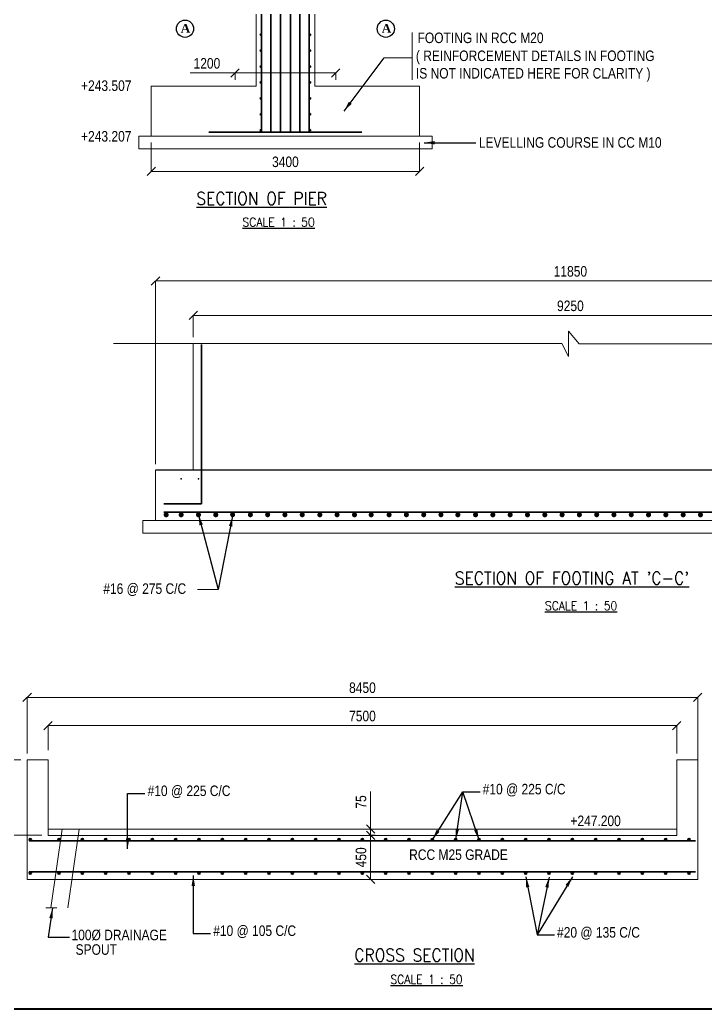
# Model space of a CAD drawing. Header units: millimetres. Extents: x 909709 to 971015, y -310804 to -265208.
# Drawn here: x 923582 to 939961, y -310804 to -287199 of the extents above; entities that cross this region are included whole.
import ezdxf
from ezdxf.enums import TextEntityAlignment as Align

# ---------------------------------------------------------------- set-up
doc = ezdxf.new("R2010")
doc.units = ezdxf.units.MM
doc.header["$LTSCALE"] = 300
doc.header["$MEASUREMENT"] = 0
for name, color, linetype, lineweight in [('DWG TEXT', 3, 'Continuous', 25), ('elevations', 7, 'Continuous', 25), ('MAIN', 7, 'Continuous', 25)]:
    doc.layers.add(name, color=color, linetype=linetype, lineweight=lineweight)
doc.layers.add('steel', color=7, linetype='Continuous')
doc.styles.add('ARIAL NARROW', font='ARIALN.TTF', dxfattribs={"height": 250})
doc.styles.add('arn', font='ARIALN.TTF')
doc.styles.add('ROMANT', font='romant')
doc.styles.get("Standard").update_dxf_attribs({"font": 'ARIALN.TTF', "height": 200})
doc.dimstyles.new('REIN FORCE 2', dxfattribs={"dimtxt": 250, "dimasz": 200, "dimexe": 1.25, "dimexo": 150, "dimgap": 100, "dimtad": 1, "dimdec": 1, "dimlfac": 0.5, "dimdsep": 46, "dimtxsty": 'ARIAL NARROW', "dimblk": 'OBLIQUE', "dimcen": 2.5, "dimdle": 1.25, "dimadec": 0, "dimazin": 0, "dimtfac": 1, "dimtdec": 1, "dimtmove": 0, "dimatfit": 3, "dimfxl": 1, "dimlwd": 15, "dimlwe": 13, "dimarcsym": 0})
doc.dimstyles.new('STANDARD$7', dxfattribs={"dimtxt": 2, "dimasz": 2, "dimexe": 1.25, "dimexo": 0.625, "dimtad": 1, "dimdec": 0, "dimlfac": 0.5, "dimdsep": 46, "dimtxsty": 'ARIAL NARROW', "dimcen": 2.5, "dimdle": 0.1, "dimse1": 1, "dimse2": 1, "dimadec": 0, "dimazin": 0, "dimtfac": 1, "dimtdec": 0, "dimtmove": 0, "dimatfit": 3, "dimfxl": 1, "dimtolj": 1, "dimtzin": 0, "dimarcsym": 0})

# ---------------------------------------------------------------- blocks, each defined once
blk = doc.blocks.new('_Oblique')
at = {"color": 0, "linetype": 'ByBlock', "lineweight": -2}
blk.add_line((-0.5, -0.5), (0.5, 0.5), dxfattribs=at)
blk = doc.blocks.new('*D48')
at = {"layer": 'Defpoints', "color": 0, "linetype": 'ByBlock', "transparency": 16777216}
for p in [(926720, -289980), (933120, -289980), (933120, -290817)]:
    blk.add_point(p, dxfattribs=at)
at = {"layer": 'MAIN', "color": 0, "linetype": 'ByBlock', "lineweight": 13, "transparency": 16777216}
for p, q in [((926720, -290130), (926720, -290818)), ((933120, -290130), (933120, -290818))]:
    blk.add_line(p, q, dxfattribs=at)
at = {"layer": 'MAIN', "color": 0, "linetype": 'Continuous', "lineweight": 15, "transparency": 16777216}
blk.add_line((926719, -290817), (933121, -290817), dxfattribs=at)
at = {"layer": 'MAIN', "color": 0, "linetype": 'ByBlock', "lineweight": 15, "transparency": 16777216, "xscale": 200, "yscale": 200, "zscale": 200, "rotation": 180}
blk.add_blockref('_Oblique', (926720, -290817), dxfattribs=at)
at = {"layer": 'MAIN', "color": 0, "linetype": 'ByBlock', "lineweight": 15, "transparency": 16777216, "xscale": 200, "yscale": 200, "zscale": 200}
blk.add_blockref('_Oblique', (933120, -290817), dxfattribs=at)
at = {"layer": 'MAIN', "color": 0, "linetype": 'ByBlock', "transparency": 16777216, "insert": (929920, -290589), "char_height": 250, "attachment_point": 5, "style": 'ARIAL NARROW'}
blk.add_mtext('3400', dxfattribs=at)
blk = doc.blocks.new('*D39')
at = {"layer": 'Defpoints', "color": 0, "linetype": 'ByBlock', "transparency": 16777216}
for p in [(928720, -288467), (928720, -288780), (931120, -288780)]:
    blk.add_point(p, dxfattribs=at)
at = {"layer": 'MAIN', "color": 0, "linetype": 'Continuous', "lineweight": 15, "transparency": 16777216}
for p, q in [((928720, -288467), (927651, -288467)), ((931121, -288467), (928720, -288467))]:
    blk.add_line(p, q, dxfattribs=at)
at = {"layer": 'MAIN', "color": 0, "linetype": 'ByBlock', "lineweight": 13, "transparency": 16777216}
for p, q in [((928720, -288630), (928720, -288466)), ((931120, -288630), (931120, -288466))]:
    blk.add_line(p, q, dxfattribs=at)
at = {"layer": 'MAIN', "color": 0, "linetype": 'ByBlock', "lineweight": 15, "transparency": 16777216, "xscale": 200, "yscale": 200, "zscale": 200, "rotation": 180}
blk.add_blockref('_Oblique', (928720, -288467), dxfattribs=at)
at = {"layer": 'MAIN', "color": 0, "linetype": 'ByBlock', "lineweight": 15, "transparency": 16777216, "xscale": 200, "yscale": 200, "zscale": 200}
blk.add_blockref('_Oblique', (931120, -288467), dxfattribs=at)
at = {"layer": 'MAIN', "color": 0, "linetype": 'ByBlock', "transparency": 16777216, "insert": (928047, -288240), "char_height": 250, "attachment_point": 5, "style": 'ARIAL NARROW'}
blk.add_mtext('1200', dxfattribs=at)
blk = doc.blocks.new('*D59')
at = {"layer": 'Defpoints', "color": 0, "linetype": 'ByBlock', "transparency": 16777216}
for p in [(923758, -304856), (923333, -306656), (924258, -306656)]:
    blk.add_point(p, dxfattribs=at)
at = {"layer": 'MAIN', "color": 0, "linetype": 'ByBlock', "lineweight": 13, "transparency": 16777216}
for p, q in [((923608, -304856), (923332, -304856)), ((924108, -306656), (923332, -306656))]:
    blk.add_line(p, q, dxfattribs=at)
at = {"layer": 'MAIN', "color": 0, "linetype": 'Continuous', "lineweight": 15, "transparency": 16777216}
blk.add_line((923333, -304855), (923333, -306657), dxfattribs=at)
at = {"layer": 'MAIN', "color": 0, "linetype": 'ByBlock', "lineweight": 15, "transparency": 16777216, "xscale": 200, "yscale": 200, "zscale": 200}
for p, rotation in [((923333, -304856), 90), ((923333, -306656), 270)]:
    blk.add_blockref('_Oblique', p, dxfattribs=dict(at, rotation=rotation))
at = {"layer": 'MAIN', "color": 0, "linetype": 'ByBlock', "transparency": 16777216, "insert": (923106, -305756), "char_height": 250, "attachment_point": 5, "rotation": 90, "style": 'ARIAL NARROW'}
blk.add_mtext('900', dxfattribs=at)
blk = doc.blocks.new('*D44')
at = {"layer": 'Defpoints', "color": 0, "linetype": 'ByBlock', "transparency": 16777216}
for p in [(939258, -304038), (924258, -304775), (939258, -304856)]:
    blk.add_point(p, dxfattribs=at)
at = {"layer": 'MAIN', "color": 0, "linetype": 'Continuous', "lineweight": 15, "transparency": 16777216}
blk.add_line((924256, -304038), (939259, -304038), dxfattribs=at)
at = {"layer": 'MAIN', "color": 0, "linetype": 'ByBlock', "lineweight": 13, "transparency": 16777216}
for p, q in [((924258, -304625), (924258, -304037)), ((939258, -304706), (939258, -304037))]:
    blk.add_line(p, q, dxfattribs=at)
at = {"layer": 'MAIN', "color": 0, "linetype": 'ByBlock', "lineweight": 15, "transparency": 16777216, "xscale": 200, "yscale": 200, "zscale": 200, "rotation": 180}
blk.add_blockref('_Oblique', (924258, -304038), dxfattribs=at)
at = {"layer": 'MAIN', "color": 0, "linetype": 'ByBlock', "lineweight": 15, "transparency": 16777216, "xscale": 200, "yscale": 200, "zscale": 200}
blk.add_blockref('_Oblique', (939258, -304038), dxfattribs=at)
at = {"layer": 'MAIN', "color": 0, "linetype": 'ByBlock', "lineweight": 18, "transparency": 16777216, "insert": (931758, -303811), "char_height": 250, "attachment_point": 5, "style": 'ARIAL NARROW'}
blk.add_mtext('7500', dxfattribs=at)
blk = doc.blocks.new('*D45')
at = {"layer": 'Defpoints', "color": 0, "linetype": 'ByBlock', "transparency": 16777216}
for p in [(931908, -306656), (931758, -307706), (931951, -307706)]:
    blk.add_point(p, dxfattribs=at)
at = {"layer": 'MAIN', "color": 0, "linetype": 'Continuous', "lineweight": 15, "transparency": 16777216}
blk.add_line((931951, -306655), (931951, -307707), dxfattribs=at)
at = {"layer": 'MAIN', "color": 0, "linetype": 'ByBlock', "lineweight": 13, "transparency": 16777216}
for p, q in [((932058, -306656), (931953, -306656)), ((931908, -307706), (931953, -307706))]:
    blk.add_line(p, q, dxfattribs=at)
at = {"layer": 'MAIN', "color": 0, "linetype": 'ByBlock', "lineweight": 15, "transparency": 16777216, "xscale": 200, "yscale": 200, "zscale": 200}
for p, rotation in [((931951, -306656), 90), ((931951, -307706), 270)]:
    blk.add_blockref('_Oblique', p, dxfattribs=dict(at, rotation=rotation))
at = {"layer": 'MAIN', "color": 0, "linetype": 'ByBlock', "transparency": 16777216, "insert": (931724, -307181), "char_height": 250, "attachment_point": 5, "rotation": 90, "style": 'ARIAL NARROW'}
blk.add_mtext('450', dxfattribs=at)
blk = doc.blocks.new('*D60')
at = {"layer": 'Defpoints', "color": 0, "linetype": 'ByBlock', "transparency": 16777216}
for p in [(931758, -306506), (931951, -306506), (931758, -306656)]:
    blk.add_point(p, dxfattribs=at)
at = {"layer": 'MAIN', "color": 0, "linetype": 'Continuous', "lineweight": 15, "transparency": 16777216}
for p, q in [((931951, -306506), (931951, -305613)), ((931951, -306656), (931951, -306506)), ((931951, -306656), (931951, -306856))]:
    blk.add_line(p, q, dxfattribs=at)
at = {"layer": 'MAIN', "color": 0, "linetype": 'ByBlock', "lineweight": 13, "transparency": 16777216}
for p, q in [((931908, -306506), (931953, -306506)), ((931908, -306656), (931953, -306656))]:
    blk.add_line(p, q, dxfattribs=at)
at = {"layer": 'MAIN', "color": 0, "linetype": 'ByBlock', "lineweight": 15, "transparency": 16777216, "xscale": 200, "yscale": 200, "zscale": 200}
for p, rotation in [((931951, -306506), 270), ((931951, -306656), 90)]:
    blk.add_blockref('_Oblique', p, dxfattribs=dict(at, rotation=rotation))
at = {"layer": 'MAIN', "color": 0, "linetype": 'ByBlock', "transparency": 16777216, "insert": (931724, -305860), "char_height": 250, "attachment_point": 5, "rotation": 90, "style": 'ARIAL NARROW'}
blk.add_mtext('75', dxfattribs=at)
blk = doc.blocks.new('*D41')
at = {"layer": 'Defpoints', "color": 0, "linetype": 'ByBlock', "transparency": 16777216}
for p in [(946620, -293431), (926820, -297947), (946620, -297947)]:
    blk.add_point(p, dxfattribs=at)
at = {"layer": 'MAIN', "color": 0, "linetype": 'Continuous', "lineweight": 15, "transparency": 16777216}
blk.add_line((926819, -293431), (946621, -293431), dxfattribs=at)
at = {"layer": 'MAIN', "color": 0, "linetype": 'ByBlock', "lineweight": 13, "transparency": 16777216}
for p, q in [((926820, -297797), (926820, -293430)), ((946620, -297797), (946620, -293430))]:
    blk.add_line(p, q, dxfattribs=at)
at = {"layer": 'MAIN', "color": 0, "linetype": 'ByBlock', "lineweight": 15, "transparency": 16777216, "xscale": 200, "yscale": 200, "zscale": 200, "rotation": 180}
blk.add_blockref('_Oblique', (926820, -293431), dxfattribs=at)
at = {"layer": 'MAIN', "color": 0, "linetype": 'ByBlock', "lineweight": 15, "transparency": 16777216, "xscale": 200, "yscale": 200, "zscale": 200}
blk.add_blockref('_Oblique', (946620, -293431), dxfattribs=at)
at = {"layer": 'MAIN', "color": 0, "linetype": 'ByBlock', "transparency": 16777216, "insert": (936720, -293203), "char_height": 250, "attachment_point": 5, "style": 'ARIAL NARROW'}
blk.add_mtext('11850', dxfattribs=at)
blk = doc.blocks.new('*D52')
at = {"layer": 'Defpoints', "color": 0, "linetype": 'ByBlock', "transparency": 16777216}
for p in [(927720, -294253), (927720, -294922), (945720, -294930)]:
    blk.add_point(p, dxfattribs=at)
at = {"layer": 'MAIN', "color": 0, "linetype": 'Continuous', "lineweight": 15, "transparency": 16777216}
blk.add_line((945721, -294253), (927719, -294253), dxfattribs=at)
at = {"layer": 'MAIN', "color": 0, "linetype": 'ByBlock', "lineweight": 13, "transparency": 16777216}
for p, q in [((927720, -294772), (927720, -294251)), ((945720, -294780), (945720, -294251))]:
    blk.add_line(p, q, dxfattribs=at)
at = {"layer": 'MAIN', "color": 0, "linetype": 'ByBlock', "lineweight": 15, "transparency": 16777216, "xscale": 200, "yscale": 200, "zscale": 200, "rotation": 180}
blk.add_blockref('_Oblique', (927720, -294253), dxfattribs=at)
at = {"layer": 'MAIN', "color": 0, "linetype": 'ByBlock', "lineweight": 15, "transparency": 16777216, "xscale": 200, "yscale": 200, "zscale": 200}
blk.add_blockref('_Oblique', (945720, -294253), dxfattribs=at)
at = {"layer": 'MAIN', "color": 0, "linetype": 'ByBlock', "transparency": 16777216, "insert": (936720, -294025), "char_height": 250, "attachment_point": 5, "style": 'ARIAL NARROW'}
blk.add_mtext('9250', dxfattribs=at)
blk = doc.blocks.new('*D63')
at = {"layer": 'Defpoints', "color": 0, "linetype": 'ByBlock', "transparency": 16777216}
for p in [(923758, -303364), (923758, -304856), (939758, -306344)]:
    blk.add_point(p, dxfattribs=at)
at = {"layer": 'MAIN', "color": 0, "linetype": 'Continuous', "lineweight": 15, "transparency": 16777216}
blk.add_line((939759, -303364), (923756, -303364), dxfattribs=at)
at = {"layer": 'MAIN', "color": 0, "linetype": 'ByBlock', "lineweight": 13, "transparency": 16777216}
for p, q in [((923758, -304706), (923758, -303363)), ((939758, -306194), (939758, -303363))]:
    blk.add_line(p, q, dxfattribs=at)
at = {"layer": 'MAIN', "color": 0, "linetype": 'ByBlock', "lineweight": 15, "transparency": 16777216, "xscale": 200, "yscale": 200, "zscale": 200, "rotation": 180}
blk.add_blockref('_Oblique', (923758, -303364), dxfattribs=at)
at = {"layer": 'MAIN', "color": 0, "linetype": 'ByBlock', "lineweight": 15, "transparency": 16777216, "xscale": 200, "yscale": 200, "zscale": 200}
blk.add_blockref('_Oblique', (939758, -303364), dxfattribs=at)
at = {"layer": 'MAIN', "color": 0, "linetype": 'ByBlock', "lineweight": 18, "transparency": 16777216, "insert": (931758, -303136), "char_height": 250, "attachment_point": 5, "style": 'ARIAL NARROW'}
blk.add_mtext('8450', dxfattribs=at)

msp = doc.modelspace()

# ---------------------------------------------------------------- hatches: boundary and pattern name
at = {"layer": 'steel', "linetype": 'ByBlock', "lineweight": 35}
for points in [[(929351.92, -287554.35, 1), (929319.92, -287554.35, 1)], [(930519.92, -287554.35, 1), (930487.92, -287554.35, 1)], [(929351.92, -287934.35, 1), (929319.92, -287934.35, 1)], [(930519.92, -287934.35, 1), (930487.92, -287934.35, 1)], [(929351.92, -288314.35, 1), (929319.92, -288314.35, 1)], [(930519.92, -288314.35, 1), (930487.92, -288314.35, 1)], [(929351.92, -288694.35, 1), (929319.92, -288694.35, 1)], [(930519.92, -288694.35, 1), (930487.92, -288694.35, 1)], [(929351.92, -289074.35, 1), (929319.92, -289074.35, 1)], [(930519.92, -289074.35, 1), (930487.92, -289074.35, 1)], [(929351.92, -289454.35, 1), (929319.92, -289454.35, 1)], [(930519.92, -289454.35, 1), (930487.92, -289454.35, 1)], [(929351.92, -289834.35, 1), (929319.92, -289834.35, 1)], [(930519.92, -289834.35, 1), (930487.92, -289834.35, 1)], [(923831.35, -306789.09), (923831.21, -306789.09, -0.41348564), (923803.16, -306760.97, -1), (923859.41, -306760.97, -0.41348564)], [(924521.08, -306789.09), (924520.94, -306789.09, -0.41348564), (924492.88, -306760.97, -1), (924549.13, -306760.97, -0.41348564)], [(925077.74, -306789.09), (925077.6, -306789.09, -0.41348564), (925049.55, -306760.97, -1), (925105.8, -306760.97, -0.41348564)], [(925634.41, -306789.09), (925634.27, -306789.09, -0.41348564), (925606.22, -306760.97, -1), (925662.47, -306760.97, -0.41348564)], [(926191.08, -306789.09), (926190.94, -306789.09, -0.41348564), (926162.88, -306760.97, -1), (926219.13, -306760.97, -0.41348564)], [(926747.74, -306789.09), (926747.6, -306789.09, -0.41348564), (926719.55, -306760.97, -1), (926775.8, -306760.97, -0.41348564)], [(927304.41, -306789.09), (927304.27, -306789.09, -0.41348564), (927276.22, -306760.97, -1), (927332.47, -306760.97, -0.41348564)], [(927861.08, -306789.09), (927860.94, -306789.09, -0.41348564), (927832.88, -306760.97, -1), (927889.13, -306760.97, -0.41348564)], [(928417.75, -306789.09), (928417.61, -306789.09, -0.41348564), (928389.55, -306760.97, -1), (928445.8, -306760.97, -0.41348564)], [(928974.41, -306789.09), (928974.27, -306789.09, -0.41348564), (928946.22, -306760.97, -1), (929002.47, -306760.97, -0.41348564)], [(929531.08, -306789.09), (929530.94, -306789.09, -0.41348564), (929502.88, -306760.97, -1), (929559.13, -306760.97, -0.41348564)], [(930087.75, -306789.09), (930087.61, -306789.09, -0.41348564), (930059.55, -306760.97, -1), (930115.8, -306760.97, -0.41348564)], [(930644.41, -306789.09), (930644.27, -306789.09, -0.41348564), (930616.22, -306760.97, -1), (930672.47, -306760.97, -0.41348564)], [(931201.08, -306789.09), (931200.94, -306789.09, -0.41348564), (931172.88, -306760.97, -1), (931229.13, -306760.97, -0.41348564)], [(931757.75, -306789.09), (931757.61, -306789.09, -0.41348564), (931729.55, -306760.97, -1), (931785.8, -306760.97, -0.41348564)], [(932314.41, -306789.09), (932314.27, -306789.09, -0.41348564), (932286.22, -306760.97, -1), (932342.47, -306760.97, -0.41348564)], [(932871.08, -306789.09), (932870.94, -306789.09, -0.41348564), (932842.89, -306760.97, -1), (932899.14, -306760.97, -0.41348564)], [(933427.75, -306789.09), (933427.61, -306789.09, -0.41348564), (933399.55, -306760.97, -1), (933455.8, -306760.97, -0.41348564)], [(933984.41, -306789.09), (933984.27, -306789.09, -0.41348564), (933956.22, -306760.97, -1), (934012.47, -306760.97, -0.41348564)], [(934541.08, -306789.09), (934540.94, -306789.09, -0.41348564), (934512.89, -306760.97, -1), (934569.14, -306760.97, -0.41348564)], [(935097.75, -306789.09), (935097.61, -306789.09, -0.41348564), (935069.55, -306760.97, -1), (935125.8, -306760.97, -0.41348564)], [(935654.41, -306789.09), (935654.27, -306789.09, -0.41348564), (935626.22, -306760.97, -1), (935682.47, -306760.97, -0.41348564)], [(936211.08, -306789.09), (936210.94, -306789.09, -0.41348564), (936182.89, -306760.97, -1), (936239.14, -306760.97, -0.41348564)], [(936767.75, -306789.09), (936767.61, -306789.09, -0.41348564), (936739.55, -306760.97, -1), (936795.8, -306760.97, -0.41348564)], [(937324.42, -306789.09), (937324.28, -306789.09, -0.41348564), (937296.22, -306760.97, -1), (937352.47, -306760.97, -0.41348564)], [(937881.08, -306789.09), (937880.94, -306789.09, -0.41348564), (937852.89, -306760.97, -1), (937909.14, -306760.97, -0.41348564)], [(938437.75, -306789.09), (938437.61, -306789.09, -0.41348564), (938409.55, -306760.97, -1), (938465.8, -306760.97, -0.41348564)], [(938994.42, -306789.09), (938994.28, -306789.09, -0.41348564), (938966.22, -306760.97, -1), (939022.47, -306760.97, -0.41348564)], [(939551.08, -306789.09), (939550.94, -306789.09, -0.41348564), (939522.89, -306760.97, -1), (939579.14, -306760.97, -0.41348564)], [(923831.35, -307527.2), (923831.21, -307527.2, 0.41348564), (923803.16, -307555.33, 1), (923859.41, -307555.33, 0.41348564)], [(924521.08, -307527.2), (924520.94, -307527.2, 0.41348564), (924492.88, -307555.33, 1), (924549.13, -307555.33, 0.41348564)], [(925077.74, -307527.2), (925077.6, -307527.2, 0.41348564), (925049.55, -307555.33, 1), (925105.8, -307555.33, 0.41348564)], [(925634.41, -307527.2), (925634.27, -307527.2, 0.41348564), (925606.22, -307555.33, 1), (925662.47, -307555.33, 0.41348564)], [(926191.08, -307527.2), (926190.94, -307527.2, 0.41348564), (926162.88, -307555.33, 1), (926219.13, -307555.33, 0.41348564)], [(926747.74, -307527.2), (926747.6, -307527.2, 0.41348564), (926719.55, -307555.33, 1), (926775.8, -307555.33, 0.41348564)], [(927304.41, -307527.2), (927304.27, -307527.2, 0.41348564), (927276.22, -307555.33, 1), (927332.47, -307555.33, 0.41348564)], [(927861.08, -307527.2), (927860.94, -307527.2, 0.41348564), (927832.88, -307555.33, 1), (927889.13, -307555.33, 0.41348564)], [(928417.75, -307527.2), (928417.61, -307527.2, 0.41348564), (928389.55, -307555.33, 1), (928445.8, -307555.33, 0.41348564)], [(928974.41, -307527.2), (928974.27, -307527.2, 0.41348564), (928946.22, -307555.33, 1), (929002.47, -307555.33, 0.41348564)], [(929531.08, -307527.2), (929530.94, -307527.2, 0.41348564), (929502.88, -307555.33, 1), (929559.13, -307555.33, 0.41348564)], [(930087.75, -307527.2), (930087.61, -307527.2, 0.41348564), (930059.55, -307555.33, 1), (930115.8, -307555.33, 0.41348564)], [(930644.41, -307527.2), (930644.27, -307527.2, 0.41348564), (930616.22, -307555.33, 1), (930672.47, -307555.33, 0.41348564)], [(931201.08, -307527.2), (931200.94, -307527.2, 0.41348564), (931172.88, -307555.33, 1), (931229.13, -307555.33, 0.41348564)], [(931757.75, -307527.2), (931757.61, -307527.2, 0.41348564), (931729.55, -307555.33, 1), (931785.8, -307555.33, 0.41348564)], [(932314.41, -307527.2), (932314.27, -307527.2, 0.41348564), (932286.22, -307555.33, 1), (932342.47, -307555.33, 0.41348564)], [(932871.08, -307527.2), (932870.94, -307527.2, 0.41348564), (932842.89, -307555.33, 1), (932899.14, -307555.33, 0.41348564)], [(933427.75, -307527.2), (933427.61, -307527.2, 0.41348564), (933399.55, -307555.33, 1), (933455.8, -307555.33, 0.41348564)], [(933984.41, -307527.2), (933984.27, -307527.2, 0.41348564), (933956.22, -307555.33, 1), (934012.47, -307555.33, 0.41348564)], [(934541.08, -307527.2), (934540.94, -307527.2, 0.41348564), (934512.89, -307555.33, 1), (934569.14, -307555.33, 0.41348564)], [(935097.75, -307527.2), (935097.61, -307527.2, 0.41348564), (935069.55, -307555.33, 1), (935125.8, -307555.33, 0.41348564)], [(935654.41, -307527.2), (935654.27, -307527.2, 0.41348564), (935626.22, -307555.33, 1), (935682.47, -307555.33, 0.41348564)], [(936211.08, -307527.2), (936210.94, -307527.2, 0.41348564), (936182.89, -307555.33, 1), (936239.14, -307555.33, 0.41348564)], [(936767.75, -307527.2), (936767.61, -307527.2, 0.41348564), (936739.55, -307555.33, 1), (936795.8, -307555.33, 0.41348564)], [(937324.42, -307527.2), (937324.28, -307527.2, 0.41348564), (937296.22, -307555.33, 1), (937352.47, -307555.33, 0.41348564)], [(937881.08, -307527.2), (937880.94, -307527.2, 0.41348564), (937852.89, -307555.33, 1), (937909.14, -307555.33, 0.41348564)], [(938437.75, -307527.2), (938437.61, -307527.2, 0.41348564), (938409.55, -307555.33, 1), (938465.8, -307555.33, 0.41348564)], [(938994.42, -307527.2), (938994.28, -307527.2, 0.41348564), (938966.22, -307555.33, 1), (939022.47, -307555.33, 0.41348564)], [(939551.08, -307527.2), (939550.94, -307527.2, 0.41348564), (939522.89, -307555.33, 1), (939579.14, -307555.33, 0.41348564)]]:
    msp.add_hatch(color=0, dxfattribs=at).paths.add_polyline_path(points)

# ---------------------------------------------------------------- linework, layer by layer
at = {"layer": 'DWG TEXT', "color": 0, "linetype": 'ByBlock'}
msp.add_line((946620.11, -297946.93), (926820.11, -297946.93), dxfattribs=at)
at = {"layer": 'MAIN', "color": 0, "linetype": 'ByBlock', "lineweight": 18}
for p, q in [((929219.92, -282507.03), (929219.92, -288779.58)), ((930619.92, -282506.99), (930619.92, -288779.58)), ((929219.92, -288779.58), (926719.92, -288779.58)), ((926719.92, -288779.58), (926719.92, -289979.58)), ((930619.92, -288779.58), (933119.92, -288779.58)), ((933119.92, -288779.58), (933119.92, -289979.58)), ((926719.92, -289979.58), (926419.92, -289979.58)), ((926419.92, -289979.58), (926419.92, -290279.58)), ((926719.92, -289979.58), (933419.92, -289979.58)), ((933419.92, -289979.58), (933419.92, -290279.58)), ((926419.92, -290279.58), (933419.92, -290279.58)), ((927720.11, -297946.93), (927720.11, -294921.94)), ((926820.11, -299146.93), (926820.11, -297946.93)), ((926520.11, -299146.93), (946920.11, -299146.93)), ((926520.11, -299446.93), (926520.11, -299146.93)), ((946920.11, -299446.93), (926520.11, -299446.93)), ((923757.68, -304856.25), (923757.68, -307706.25)), ((924257.68, -304856.25), (923757.68, -304856.25)), ((924257.68, -304856.25), (924257.68, -306656.25)), ((939257.68, -306656.25), (939257.68, -304856.25)), ((939757.68, -304856.25), (939257.68, -304856.25)), ((939757.68, -307706.25), (939757.68, -304856.25)), ((939757.68, -304981.25), (939757.68, -307706.25)), ((939257.68, -306506.37), (924257.68, -306506.37)), ((924592.58, -306506.37), (924326.67, -308387.41)), ((924998.02, -306506.37), (924732.09, -308387.41)), ((939257.68, -306656.25), (924257.68, -306656.25)), ((939757.68, -307706.25), (923757.68, -307706.25)), ((924201.56, -308387.41), (924462.74, -308387.41))]:
    msp.add_line(p, q, dxfattribs=at)
at = {"layer": 'MAIN', "color": 0, "lineweight": 9}
for p, q in [((932941.12, -287498.77), (932941.12, -288634.54)), ((932273.39, -288106.53), (932941.12, -288102.84)), ((936676.25, -295228.34), (936676.25, -294630.61)), ((936676.25, -294630.61), (936932.71, -294929.47)), ((925820.61, -294921.44), (936519.53, -294921.44)), ((927120.11, -294921.94), (927120.61, -294921.44)), ((936519.53, -294921.44), (936676.25, -295228.34)), ((936932.71, -294929.47), (947619.61, -294929.47)), ((928314.77, -300788.1), (927820.06, -300788.1))]:
    msp.add_line(p, q, dxfattribs=at)
at = {"layer": 'MAIN', "color": 0, "lineweight": 40}
msp.add_line((971014.76, -310804.47), (909708.72, -310804.47), dxfattribs=at)
at = {"layer": 'MAIN', "color": 0, "linetype": 'ByBlock'}
for centre in [(927524.66, -287412.9), (932314.99, -287412.9)]:
    msp.add_circle(centre, 204.98, dxfattribs=at)
for p in [(927432.88, -298146.93), (927845.64, -298146.93), (927432.88, -298946.93), (927845.64, -298946.93), (928258.41, -298946.93), (928671.17, -298946.93), (929083.94, -298946.93), (929496.71, -298946.93), (929909.47, -298946.93), (930322.24, -298946.93), (930735, -298946.93), (931147.77, -298946.93), (931560.54, -298946.93), (931973.3, -298946.93), (932386.07, -298946.93), (932798.83, -298946.93), (933211.6, -298946.93), (933624.37, -298946.93), (934037.13, -298946.93), (934449.9, -298946.93), (934862.66, -298946.93), (935275.43, -298946.93), (935688.2, -298946.93), (936100.96, -298946.93), (936513.73, -298946.93), (936926.49, -298946.93), (937339.26, -298946.93), (937752.03, -298946.93), (938164.79, -298946.93), (938577.56, -298946.93), (938990.32, -298946.93), (939403.09, -298946.93), (939815.86, -298946.93)]:
    msp.add_point(p, dxfattribs=at)
at = {"layer": 'steel', "color": 0, "linetype": 'ByBlock', "lineweight": 35}
for p, q in [((929351.92, -282507.03), (929351.92, -289879.58)), ((929575.92, -282507.02), (929575.92, -289879.58)), ((929799.92, -282507.02), (929799.92, -289879.58)), ((930039.92, -282507.01), (930039.92, -289879.58)), ((930263.92, -282507), (930263.92, -289879.58)), ((930487.92, -282506.99), (930487.92, -289879.58)), ((928094.92, -289879.58), (931744.92, -289879.58)), ((927920.11, -298746.93), (927920.11, -294942.93)), ((927020.11, -298746.93), (927920.11, -298746.93)), ((927020.11, -298946.93), (946420.11, -298946.93)), ((923807.67, -306789.09), (939707.68, -306789.09)), ((923807.67, -307527.2), (939707.68, -307527.2))]:
    msp.add_line(p, q, dxfattribs=at)
at = {"layer": 'steel', "color": 0, "linetype": 'ByBlock', "lineweight": 35, "const_width": 60}
for points in [[(927043.83, -299008.16, -1), (927103.83, -299008.16, -1)], [(927402.65, -299008.16, -1), (927462.65, -299008.16, -1)], [(927815.41, -299008.16, -1), (927875.41, -299008.16, -1)], [(928227.63, -299008.16, -1), (928287.63, -299008.16, -1)], [(928631.06, -299008.16, -1), (928691.06, -299008.16, -1)], [(929053.71, -299008.16, -1), (929113.71, -299008.16, -1)], [(929466.48, -299008.16, -1), (929526.48, -299008.16, -1)], [(929879.24, -299008.16, -1), (929939.24, -299008.16, -1)], [(930292.01, -299008.16, -1), (930352.01, -299008.16, -1)], [(930712.65, -299008.16, -1), (930772.65, -299008.16, -1)], [(931121.6, -299008.16, -1), (931181.6, -299008.16, -1)], [(931538.18, -299008.16, -1), (931598.18, -299008.16, -1)], [(931936.81, -299008.16, -1), (931996.81, -299008.16, -1)], [(932363.71, -299008.16, -1), (932423.71, -299008.16, -1)], [(932776.48, -299008.16, -1), (932836.48, -299008.16, -1)], [(933189.25, -299008.16, -1), (933249.25, -299008.16, -1)], [(933602.01, -299008.16, -1), (933662.01, -299008.16, -1)], [(934004.94, -299008.16, -1), (934064.94, -299008.16, -1)], [(934427.54, -299008.16, -1), (934487.54, -299008.16, -1)], [(934840.31, -299008.16, -1), (934900.31, -299008.16, -1)], [(935253.08, -299008.16, -1), (935313.08, -299008.16, -1)], [(935665.84, -299008.16, -1), (935725.84, -299008.16, -1)], [(936078.61, -299008.16, -1), (936138.61, -299008.16, -1)], [(936491.37, -299008.16, -1), (936551.37, -299008.16, -1)], [(936904.14, -299008.16, -1), (936964.14, -299008.16, -1)], [(937316.91, -299008.16, -1), (937376.91, -299008.16, -1)], [(937729.67, -299008.16, -1), (937789.67, -299008.16, -1)], [(938142.44, -299008.16, -1), (938202.44, -299008.16, -1)], [(938555.2, -299008.16, -1), (938615.2, -299008.16, -1)], [(938967.97, -299008.16, -1), (939027.97, -299008.16, -1)], [(939380.74, -299008.16, -1), (939440.74, -299008.16, -1)], [(939793.5, -299008.16, -1), (939853.5, -299008.16, -1)]]:
    msp.add_lwpolyline(points, format="xyb", close=True, dxfattribs=at)
at = {"layer": 'steel', "color": 0, "linetype": 'ByBlock', "lineweight": 35}
for centre, radius in [((929335.92, -287554.35), 16), ((930503.92, -287554.35), 16), ((929335.92, -287934.35), 16), ((930503.92, -287934.35), 16), ((929335.92, -288314.35), 16), ((930503.92, -288314.35), 16), ((929335.92, -288694.35), 16), ((930503.92, -288694.35), 16), ((929335.92, -289074.35), 16), ((930503.92, -289074.35), 16), ((929335.92, -289454.35), 16), ((930503.92, -289454.35), 16), ((929335.92, -289834.35), 16), ((930503.92, -289834.35), 16), ((923831.28, -306760.97), 28.12), ((924521.01, -306760.97), 28.12), ((925077.67, -306760.97), 28.12), ((925634.34, -306760.97), 28.12), ((926191.01, -306760.97), 28.12), ((926747.67, -306760.97), 28.12), ((927304.34, -306760.97), 28.12), ((927861.01, -306760.97), 28.12), ((928417.68, -306760.97), 28.12), ((928974.34, -306760.97), 28.12), ((929531.01, -306760.97), 28.12), ((930087.68, -306760.97), 28.12), ((930644.34, -306760.97), 28.12), ((931201.01, -306760.97), 28.12), ((931757.68, -306760.97), 28.12), ((932314.34, -306760.97), 28.12), ((932871.01, -306760.97), 28.12), ((933427.68, -306760.97), 28.12), ((933984.34, -306760.97), 28.12), ((934541.01, -306760.97), 28.12), ((935097.68, -306760.97), 28.12), ((935654.34, -306760.97), 28.12), ((936211.01, -306760.97), 28.12), ((936767.68, -306760.97), 28.12), ((937324.35, -306760.97), 28.12), ((937881.01, -306760.97), 28.12), ((938437.68, -306760.97), 28.12), ((938994.35, -306760.97), 28.12), ((939551.01, -306760.97), 28.12), ((923831.28, -307555.33), 28.12), ((924521.01, -307555.33), 28.12), ((925077.67, -307555.33), 28.12), ((925634.34, -307555.33), 28.12), ((926191.01, -307555.33), 28.12), ((926747.67, -307555.33), 28.12), ((927304.34, -307555.33), 28.12), ((927861.01, -307555.33), 28.12), ((928417.68, -307555.33), 28.12), ((928974.34, -307555.33), 28.12), ((929531.01, -307555.33), 28.12), ((930087.68, -307555.33), 28.12), ((930644.34, -307555.33), 28.12), ((931201.01, -307555.33), 28.12), ((931757.68, -307555.33), 28.12), ((932314.34, -307555.33), 28.12), ((932871.01, -307555.33), 28.12), ((933427.68, -307555.33), 28.12), ((933984.34, -307555.33), 28.12), ((934541.01, -307555.33), 28.12), ((935097.68, -307555.33), 28.12), ((935654.34, -307555.33), 28.12), ((936211.01, -307555.33), 28.12), ((936767.68, -307555.33), 28.12), ((937324.35, -307555.33), 28.12), ((937881.01, -307555.33), 28.12), ((938437.68, -307555.33), 28.12), ((938994.35, -307555.33), 28.12), ((939551.01, -307555.33), 28.12)]:
    msp.add_circle(centre, radius, dxfattribs=at)

# ---------------------------------------------------------------- texts
at = {"color": 0, "style": 'ROMANT', "width": 0.9}
for s, height, p in [('%%USECTION OF PIER', 300, (927795.66, -291612.35)), ('%%USCALE 1 : 50', 210, (928894.79, -292132.3)), ("%%USECTION OF FOOTING AT 'C-C'", 300, (933963.4, -300668.41)), ('%%USCALE 1 : 50', 210, (936112.48, -301283.58)), ('%%UCROSS SECTION', 300, (931565.36, -309663.49))]:
    msp.add_text(s, height=height, dxfattribs=at).set_placement(p)
msp.add_text('%%USCALE 1 : 50', height=210, dxfattribs=at).set_placement((933286.77, -310197.25), align=Align.CENTER)
at = {"color": 0, "char_height": 210, "width": 301.3763, "attachment_point": 1}
for insert in [(927420.88, -287297.72), (932217.53, -287297.72)]:
    msp.add_mtext('{\\fTimes New Roman|b1|i0|c0|p18;A}', dxfattribs=dict(at, insert=insert))
at = {"layer": 'DWG TEXT', "color": 0, "lineweight": 9, "style": 'ARIAL NARROW'}
for s, p in [('#10 @ 225 C/C', (934626.89, -305678.79)), ('#10 @ 225 C/C', (926631.2, -305718.37)), ('RCC M25 GRADE', (932872.89, -307242.42)), ('100%%C DRAINAGE   ', (924815.87, -309158.17)), ('#10 @ 105 C/C', (928196.9, -309056.87)), ('#20 @ 135 C/C', (936401.06, -309095.94)), (' SPOUT', (924833.25, -309505.43))]:
    msp.add_text(s, height=250, dxfattribs=at).set_placement(p)
at = {"layer": 'DWG TEXT', "color": 0, "lineweight": 9, "char_height": 250, "attachment_point": 4, "style": 'ARIAL NARROW'}
for s, insert in [('FOOTING IN RCC M20', (933072.34, -287631.28)), ('( REINFORCEMENT DETAILS IN FOOTING\\PIS NOT INDICATED HERE FOR CLARITY ) ', (933033.45, -288304.11)), ('LEVELLING COURSE IN CC M10', (934536.07, -290128.12)), ('#16 @ 275 C/C', (925574.24, -300796.09))]:
    msp.add_mtext(s, dxfattribs=dict(at, insert=insert))
at = {"layer": 'elevations', "color": 0, "linetype": 'ByBlock', "char_height": 250, "width": 2930.8252, "attachment_point": 1, "style": 'ARIAL NARROW'}
for s, insert in [(' +243.507', (924964.14, -288645.58)), (' +243.207', (924964.14, -289853.75)), (' +247.200', (936640.86, -306185.71))]:
    msp.add_mtext(s, dxfattribs=dict(at, insert=insert))

# ---------------------------------------------------------------- dimensions: what is measured, and where the dimension line sits
at = {"layer": 'MAIN', "color": 0, "linetype": 'ByBlock'}
dim = msp.add_linear_dim(base=(928719.92, -288467.17), p1=(931119.92, -288779.58), p2=(928719.92, -288779.58), dimstyle='REIN FORCE 2', dxfattribs=at)
dim.commit()
dim.dimension.update_dxf_attribs({"geometry": '*D39', "text_midpoint": (928047.32, -288467.17), "dimtype": 160})
for base, p1, p2, text, picture, middle in [((933119.92, -290816.63), (926719.92, -289979.58), (933119.92, -289979.58), '3400', '*D48', (929919.92, -290588.99)), ((946620.11, -293430.89), (926820.11, -297946.93), (946620.11, -297946.93), '11850', '*D41', (936720.11, -293203.24)), ((927720.11, -294252.57), (945720.11, -294929.97), (927720.11, -294921.94), '9250', '*D52', (936720.11, -294024.93))]:
    dim = msp.add_linear_dim(base=base, p1=p1, p2=p2, text=text, dimstyle='REIN FORCE 2', dxfattribs=at)
    dim.commit()
    dim.dimension.update_dxf_attribs({"geometry": picture, "text_midpoint": middle})
at = {"layer": 'MAIN', "color": 0, "linetype": 'ByBlock', "lineweight": 18}
dim = msp.add_linear_dim(base=(923757.68, -303363.89), p1=(939757.68, -306343.75), p2=(923757.68, -304856.25), text='8450', dimstyle='REIN FORCE 2', dxfattribs=at)
dim.commit()
dim.dimension.update_dxf_attribs({"geometry": '*D63', "text_midpoint": (931757.68, -303136.24)})
dim = msp.add_linear_dim(base=(939257.68, -304038.41), p1=(924257.68, -304774.54), p2=(939257.68, -304856.25), dimstyle='REIN FORCE 2', dxfattribs=at)
dim.commit()
dim.dimension.update_dxf_attribs({"geometry": '*D44', "text_midpoint": (931757.68, -304038.41), "dimtype": 160})
at = {"layer": 'MAIN', "color": 0, "linetype": 'ByBlock'}
for base, p1, p2, picture, middle in [((923333.26, -306656.25), (923757.68, -304856.25), (924257.68, -306656.25), '*D59', (923105.62, -305756.25)), ((931951.35, -306506.25), (931757.68, -306656.25), (931757.67, -306506.25), '*D60', (931724.22, -305859.5))]:
    dim = msp.add_linear_dim(base=base, p1=p1, p2=p2, angle=90, dimstyle='REIN FORCE 2', dxfattribs=at)
    dim.commit()
    dim.dimension.update_dxf_attribs({"geometry": picture, "text_midpoint": middle})
dim = msp.add_linear_dim(base=(931951.35, -307706.25), p1=(931907.68, -306656.25), p2=(931757.68, -307706.25), angle=90, text='450', dimstyle='REIN FORCE 2', dxfattribs=at)
dim.commit()
dim.dimension.update_dxf_attribs({"geometry": '*D45', "text_midpoint": (931723.71, -307181.25)})

# ---------------------------------------------------------------- leaders
at = {"layer": 'MAIN', "color": 0, "lineweight": 9}
for points, override in [([(931318.08, -289377.21), (932273.39, -288106.53)], {"dimtxt": 300, "dimasz": 250, "dimexe": 0.18, "dimexo": 0.0625, "dimgap": 0.09, "dimtad": 0, "dimtoh": 1, "dimlfac": 1, "dimzin": 0, "dimtxsty": 'arn', "dimcen": 0.09, "dimdle": 200, "dimtdec": 4, "dimtofl": 0}), ([(933233.97, -290132.46), (934463.84, -290132.46)], {"dimtxt": 300, "dimasz": 250, "dimexe": 0.18, "dimexo": 0.0625, "dimgap": 0.09, "dimtad": 0, "dimtoh": 1, "dimlfac": 1, "dimzin": 0, "dimtxsty": 'arn', "dimcen": 0.09, "dimdle": 200, "dimtdec": 4, "dimtofl": 0}), ([(927845.41, -299008.16), (928314.77, -300788.1)], {"dimtxt": 300, "dimasz": 250, "dimexe": 0.18, "dimexo": 0.0625, "dimgap": 0.09, "dimtad": 0, "dimtoh": 1, "dimlfac": 1, "dimzin": 0, "dimcen": 0.09, "dimdle": 200, "dimtdec": 4, "dimtofl": 0}), ([(928661.06, -299038.16), (928314.77, -300788.1)], {"dimtxt": 300, "dimasz": 250, "dimexe": 0.18, "dimexo": 0.0625, "dimgap": 0.09, "dimtad": 0, "dimtoh": 1, "dimlfac": 1, "dimzin": 0, "dimcen": 0.09, "dimdle": 200, "dimtdec": 4, "dimtofl": 0}), ([(926153.79, -306980.48), (926155.98, -305655.94), (926568.42, -305655.94)], {"dimtxt": 300, "dimasz": 250, "dimexe": 0.18, "dimexo": 0.0625, "dimgap": 0.09, "dimtad": 0, "dimtoh": 1, "dimlfac": 1, "dimzin": 0, "dimtxsty": 'arn', "dimcen": 0.09, "dimdle": 200, "dimtdec": 4, "dimtofl": 0}), ([(933427.68, -306760.97), (934151.67, -305616.37), (934323.15, -305616.37)], {"dimtxt": 300, "dimasz": 250, "dimexe": 0.18, "dimexo": 0.0625, "dimgap": 0.09, "dimtad": 0, "dimtoh": 1, "dimlfac": 1, "dimzin": 0, "dimtxsty": 'arn', "dimcen": 0.09, "dimdle": 200, "dimtdec": 4, "dimtofl": 0}), ([(933984.34, -306760.97), (934151.67, -305616.37), (934564.11, -305616.37)], {"dimtxt": 300, "dimasz": 250, "dimexe": 0.18, "dimexo": 0.0625, "dimgap": 0.09, "dimtad": 0, "dimtoh": 1, "dimlfac": 1, "dimzin": 0, "dimtxsty": 'arn', "dimcen": 0.09, "dimdle": 200, "dimtdec": 4, "dimtofl": 0}), ([(934541.01, -306760.97), (934151.67, -305616.37), (934564.11, -305616.37)], {"dimtxt": 300, "dimasz": 250, "dimexe": 0.18, "dimexo": 0.0625, "dimgap": 0.09, "dimtad": 0, "dimtoh": 1, "dimlfac": 1, "dimzin": 0, "dimtxsty": 'arn', "dimcen": 0.09, "dimdle": 200, "dimtdec": 4, "dimtofl": 0}), ([(927721.67, -307615.23), (927721.67, -308994.45), (928134.12, -308994.45)], {"dimtxt": 300, "dimasz": 250, "dimexe": 0.18, "dimexo": 0.0625, "dimgap": 0.09, "dimtad": 0, "dimtoh": 1, "dimlfac": 1, "dimzin": 0, "dimtxsty": 'arn', "dimcen": 0.09, "dimdle": 200, "dimtdec": 4, "dimtofl": 0}), ([(935654.34, -307646.87), (935925.83, -309033.52), (936097.32, -309033.52)], {"dimtxt": 300, "dimasz": 250, "dimexe": 0.18, "dimexo": 0.0625, "dimgap": 0.09, "dimtad": 0, "dimtoh": 1, "dimlfac": 1, "dimzin": 0, "dimtxsty": 'arn', "dimcen": 0.09, "dimdle": 200, "dimtdec": 4, "dimtofl": 0}), ([(936767.68, -307646.87), (935925.83, -309033.52), (936338.28, -309033.52)], {"dimtxt": 300, "dimasz": 250, "dimexe": 0.18, "dimexo": 0.0625, "dimgap": 0.09, "dimtad": 0, "dimtoh": 1, "dimlfac": 1, "dimzin": 0, "dimtxsty": 'arn', "dimcen": 0.09, "dimdle": 200, "dimtdec": 4, "dimtofl": 0}), ([(936211.01, -307654.3), (935925.83, -309033.52), (936338.28, -309033.52)], {"dimtxt": 300, "dimasz": 250, "dimexe": 0.18, "dimexo": 0.0625, "dimgap": 0.09, "dimtad": 0, "dimtoh": 1, "dimlfac": 1, "dimzin": 0, "dimtxsty": 'arn', "dimcen": 0.09, "dimdle": 200, "dimtdec": 4, "dimtofl": 0}), ([(924363.52, -308386.21), (924262.19, -309086.52), (924768.55, -309086.52)], {"dimtxt": 300, "dimasz": 250, "dimexe": 0.18, "dimexo": 0.0625, "dimgap": 0.09, "dimtad": 0, "dimtoh": 1, "dimlfac": 1, "dimzin": 0, "dimtxsty": 'arn', "dimcen": 0.09, "dimdle": 200, "dimtdec": 4, "dimtofl": 0})]:
    msp.add_leader(points, dimstyle='STANDARD$7', override=override, dxfattribs=at)

doc.saveas('drawing.dxf')
